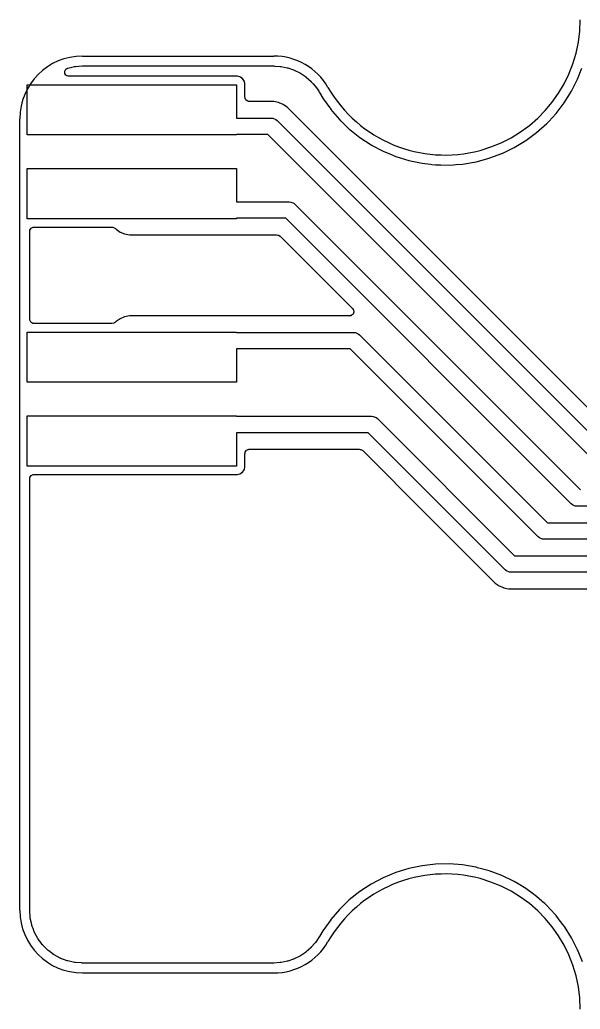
# Model space of a CAD drawing. Header units: millimetres. Extents: x 117.1 to 182.9, y -117.9 to -82.1.
# Drawn here: x 117.1 to 134.1, y -115 to -85 of the extents above; entities that cross this region are included whole.
import ezdxf

# ---------------------------------------------------------------- set-up
doc = ezdxf.new("R2010")
doc.units = ezdxf.units.MM
doc.layers.add('cut_out', color=174, linetype='CONTINUOUS', lineweight=25, true_color=0x000080)
doc.layers.add('trace_out', color=214, linetype='CONTINUOUS', lineweight=25, true_color=0x800080)

msp = doc.modelspace()

# ---------------------------------------------------------------- linework, layer by layer
at = {"layer": 'cut_out', "linetype": 'CONTINUOUS'}
for p, q in [((119, -86.1), (124.803848, -86.1)), ((117.1, -112), (117.1, -88)), ((119, -113.9), (124.803848, -113.9))]:
    msp.add_line(p, q, dxfattribs=at)
at = {"layer": 'cut_out'}
for centre, radius, start, end in [((130, -85), 4.1, -149.9999989, 0), ((119, -88), 1.9, 90, 180), ((124.8038, -88), 1.9, 29.9992803, 89.9985525), ((130, -115), 4.1, 0, 149.9999989), ((119, -112), 1.9, -180, -90), ((124.8038, -112), 1.900041, -89.9985525, -29.9992803)]:
    msp.add_arc(centre, radius, start, end, dxfattribs=at)
at = {"layer": 'trace_out', "linetype": 'CONTINUOUS'}
for p, q in [((118.461641, -86.554418), (118.498355, -86.494972)), ((118.462895, -86.624277), (118.461641, -86.554418)), ((118.501718, -86.682368), (118.462895, -86.624277)), ((118.498355, -86.494972), (118.510509, -86.485355)), ((118.518311, -86.689588), (118.501718, -86.682368)), ((118.510509, -86.485355), (118.513963, -86.482957)), ((118.513963, -86.482957), (118.549743, -86.465839)), ((118.521973, -86.693815), (118.518311, -86.689588)), ((118.540571, -86.699276), (118.521973, -86.693815)), ((118.565784, -86.710248), (118.540571, -86.699276)), ((118.549743, -86.465839), (118.553782, -86.464652)), ((118.553782, -86.464652), (118.562346, -86.462467)), ((118.562346, -86.462467), (118.759385, -86.419604)), ((118.759385, -86.419604), (118.768072, -86.418037)), ((118.768072, -86.418037), (118.768707, -86.417945)), ((118.768707, -86.417945), (118.776828, -86.416777)), ((118.776828, -86.416777), (118.785598, -86.415833)), ((118.785598, -86.415833), (118.993375, -86.400973)), ((118.993375, -86.400973), (118.997792, -86.400737)), ((118.997792, -86.400737), (118.998885, -86.400698)), ((118.998885, -86.400698), (119.002219, -86.400579)), ((119.002219, -86.400579), (119.006643, -86.4005)), ((119.006643, -86.4005), (124.797751, -86.4005)), ((124.797751, -86.4005), (124.801793, -86.400566)), ((124.801793, -86.400566), (124.80584, -86.400698)), ((124.80584, -86.400698), (124.80991, -86.400898)), ((124.80991, -86.400898), (124.824871, -86.401878)), ((124.824871, -86.401878), (124.824872, -86.401878)), ((124.824872, -86.401878), (125.000488, -86.413388)), ((125.000488, -86.413388), (125.008562, -86.414184)), ((125.008562, -86.414184), (125.009681, -86.414331)), ((125.009681, -86.414331), (125.016575, -86.415239)), ((125.016575, -86.415239), (125.024553, -86.416556)), ((125.024553, -86.416556), (125.205908, -86.45263)), ((125.205908, -86.45263), (125.213748, -86.454457)), ((125.213748, -86.454457), (125.221633, -86.45657)), ((125.221633, -86.45657), (125.229343, -86.45891)), ((125.229343, -86.45891), (125.404417, -86.51834)), ((125.404417, -86.51834), (125.412, -86.521194)), ((125.412, -86.521194), (125.419441, -86.524276)), ((125.419441, -86.524276), (125.419487, -86.524295)), ((125.419487, -86.524295), (125.426872, -86.527642)), ((125.426872, -86.527642), (125.592662, -86.6094)), ((125.592662, -86.6094), (125.599807, -86.613218)), ((125.599807, -86.613218), (125.606842, -86.617279)), ((125.606842, -86.617279), (125.613726, -86.621561)), ((125.613726, -86.621561), (125.767427, -86.72426)), ((134.021123, -86.799337), (134.152226, -86.465291)), ((117.325, -88.492), (117.325, -86.968)), ((117.325, -86.968), (123.675, -86.968)), ((118.573613, -86.708978), (118.565784, -86.710248)), ((118.589012, -86.7135), (118.573613, -86.708978)), ((123.700067, -86.7135), (118.589012, -86.7135)), ((123.675, -86.968), (123.675, -87.98)), ((123.700071, -86.7135), (123.700067, -86.7135)), ((123.700075, -86.7135), (123.700071, -86.7135)), ((123.774284, -86.728261), (123.700075, -86.7135)), ((123.774292, -86.728263), (123.774284, -86.728261)), ((123.774296, -86.728264), (123.774292, -86.728263)), ((123.774299, -86.728265), (123.774296, -86.728264)), ((123.774301, -86.728266), (123.774299, -86.728265)), ((123.774302, -86.728266), (123.774301, -86.728266)), ((123.774305, -86.728268), (123.774302, -86.728266)), ((123.800381, -86.745691), (123.774305, -86.728268)), ((123.800386, -86.745696), (123.800381, -86.745691)), ((123.808019, -86.750796), (123.800386, -86.745696)), ((123.858484, -86.784515), (123.808019, -86.750796)), ((123.873596, -86.807132), (123.858484, -86.784515)), ((123.914734, -86.868699), (123.873596, -86.807132)), ((123.929499, -86.942934), (123.914734, -86.868699)), ((123.929499, -86.942936), (123.929499, -86.942934)), ((123.929499, -87.342168), (123.929499, -86.942936)), ((125.767427, -86.72426), (125.774021, -86.728985)), ((125.774021, -86.728985), (125.780454, -86.733921)), ((125.780454, -86.733921), (125.786725, -86.739067)), ((125.786725, -86.739067), (125.864338, -86.807132)), ((125.864338, -86.807132), (125.925705, -86.86095)), ((125.925705, -86.86095), (125.931627, -86.866497)), ((125.931627, -86.866497), (125.937349, -86.872219)), ((125.937349, -86.872219), (125.942896, -86.878141)), ((125.942896, -86.878141), (125.997379, -86.940267)), ((125.997379, -86.940267), (126.064787, -87.017131)), ((133.835566, -87.166904), (134.021123, -86.799337)), ((126.064787, -87.017131), (126.069923, -87.023389)), ((126.069923, -87.023389), (126.074872, -87.029839)), ((126.074872, -87.029839), (126.079574, -87.0364)), ((126.079574, -87.0364), (126.166773, -87.166903)), ((126.166773, -87.166903), (126.185665, -87.195176)), ((126.185665, -87.195176), (126.187851, -87.198567)), ((126.187851, -87.198567), (126.189782, -87.201672)), ((126.189782, -87.201672), (126.190019, -87.202053)), ((126.190019, -87.202053), (126.192094, -87.205518)), ((126.192094, -87.205518), (126.29197, -87.378561)), ((133.616503, -87.515541), (133.835566, -87.166904)), ((123.932331, -87.368521), (123.929499, -87.342168)), ((123.933976, -87.376083), (123.932331, -87.368521)), ((123.961456, -87.430958), (123.933976, -87.376083)), ((123.962643, -87.432327), (123.961456, -87.430958)), ((124.021389, -87.47007), (123.962643, -87.432327)), ((124.036388, -87.474475), (124.021389, -87.47007)), ((124.071329, -87.4795), (124.036388, -87.474475)), ((124.803918, -87.4795), (124.071329, -87.4795)), ((124.80392, -87.4795), (124.803918, -87.4795)), ((124.803922, -87.4795), (124.80392, -87.4795)), ((124.9489, -87.508338), (124.803922, -87.4795)), ((124.948905, -87.508339), (124.9489, -87.508338)), ((124.948907, -87.50834), (124.948905, -87.508339)), ((124.948917, -87.508343), (124.948907, -87.50834)), ((124.966304, -87.515545), (124.948917, -87.508343)), ((125.085486, -87.564911), (124.966304, -87.515545)), ((125.085488, -87.564912), (125.085486, -87.564911)), ((125.08549, -87.564913), (125.085488, -87.564912)), ((125.085495, -87.564916), (125.08549, -87.564913)), ((125.098967, -87.573918), (125.085495, -87.564916)), ((125.20842, -87.647051), (125.098967, -87.573918)), ((126.29197, -87.378561), (126.312156, -87.407011)), ((126.312156, -87.407011), (126.312157, -87.407011)), ((126.312157, -87.407011), (126.530228, -87.714355)), ((133.365846, -87.842203), (133.616503, -87.515541)), ((125.208421, -87.647052), (125.20842, -87.647051)), ((125.216379, -87.65501), (125.208421, -87.647052)), ((125.21638, -87.655011), (125.216379, -87.65501)), ((135.267136, -97.705769), (125.21638, -87.655011)), ((126.530228, -87.714355), (126.530554, -87.714741)), ((126.530554, -87.714741), (126.530557, -87.714745)), ((126.530557, -87.714745), (126.532616, -87.717183)), ((126.532616, -87.717183), (126.533247, -87.717864)), ((126.533247, -87.717864), (126.58518, -87.77821)), ((126.58518, -87.77821), (126.798806, -88.026449)), ((133.143259, -88.082095), (133.365846, -87.842203)), ((123.675, -87.98), (124.73, -87.98)), ((124.73, -87.98), (124.778773, -87.984804)), ((124.778773, -87.984804), (124.868893, -88.022133)), ((124.868893, -88.022133), (124.868897, -88.022137)), ((124.868897, -88.022137), (124.906777, -88.053223)), ((124.906777, -88.053223), (135.103553, -98.25)), ((126.798806, -88.026449), (126.798811, -88.026454)), ((126.798811, -88.026454), (126.798813, -88.026456)), ((126.798813, -88.026456), (126.833454, -88.059825)), ((126.833454, -88.059825), (126.852679, -88.078344)), ((126.852679, -88.078344), (127.095352, -88.312109)), ((132.778769, -88.418403), (133.085786, -88.144036)), ((133.085786, -88.144036), (133.085793, -88.144029)), ((133.085793, -88.144029), (133.085797, -88.144024)), ((133.085797, -88.144024), (133.094249, -88.134916)), ((133.094249, -88.134916), (133.095699, -88.133353)), ((133.095699, -88.133353), (133.143259, -88.082095)), ((123.675, -88.492), (117.325, -88.492)), ((124.626446, -88.48), (123.675, -88.48)), ((123.675, -88.48), (123.675, -88.492)), ((134.823223, -98.676776), (124.626446, -88.48)), ((127.095352, -88.312109), (127.095355, -88.312111)), ((127.095355, -88.312111), (127.110137, -88.3239)), ((127.110137, -88.3239), (127.110138, -88.3239)), ((127.110138, -88.3239), (127.417274, -88.568832)), ((132.447477, -88.662908), (132.778769, -88.418403)), ((127.417274, -88.568832), (127.761754, -88.794377)), ((127.761754, -88.794377), (127.761761, -88.79438)), ((127.761761, -88.79438), (127.761766, -88.794384)), ((127.761766, -88.794384), (127.763917, -88.795521)), ((127.763917, -88.795521), (127.764224, -88.795701)), ((127.764224, -88.795701), (127.765636, -88.796458)), ((127.765636, -88.796458), (127.766206, -88.79673)), ((127.766206, -88.79673), (127.767433, -88.797379)), ((127.767433, -88.797379), (128.125779, -88.98677)), ((132.094804, -88.875414), (132.447477, -88.662908)), ((128.125779, -88.98677), (128.125786, -88.986773)), ((128.125786, -88.986773), (128.125788, -88.986774)), ((128.125788, -88.986774), (128.125792, -88.986776)), ((128.125792, -88.986776), (128.247467, -89.037175)), ((128.247467, -89.037175), (128.272396, -89.047501)), ((128.272396, -89.047501), (128.506186, -89.14434)), ((131.358286, -89.189699), (131.723824, -89.054068)), ((131.723824, -89.054067), (131.723832, -89.054065)), ((131.723824, -89.054068), (131.723824, -89.054067)), ((131.723832, -89.054065), (131.723841, -89.05406)), ((131.723841, -89.05406), (131.729276, -89.052044)), ((131.729276, -89.052044), (131.746458, -89.045668)), ((131.746458, -89.045668), (131.753197, -89.039923)), ((131.753197, -89.039923), (132.094804, -88.875414)), ((128.506186, -89.14434), (128.506191, -89.144341)), ((128.506191, -89.144341), (128.506194, -89.144343)), ((128.506194, -89.144343), (128.506197, -89.144344)), ((128.506197, -89.144344), (128.506203, -89.144346)), ((128.506203, -89.144346), (128.633449, -89.183596)), ((128.633449, -89.183596), (128.899649, -89.265708)), ((128.899649, -89.265708), (129.302717, -89.349809)), ((129.302717, -89.349809), (129.302722, -89.349809)), ((129.302722, -89.349809), (129.30273, -89.349811)), ((129.30273, -89.349811), (129.302735, -89.349811)), ((129.302735, -89.349811), (129.302747, -89.349814)), ((129.302747, -89.349814), (129.30319, -89.349862)), ((129.30319, -89.349862), (129.561838, -89.379004)), ((129.561838, -89.379004), (129.596876, -89.382952)), ((129.596876, -89.382952), (129.711865, -89.395909)), ((129.711865, -89.395909), (129.71187, -89.395909)), ((129.71187, -89.395909), (129.711877, -89.39591)), ((129.711877, -89.39591), (129.854184, -89.398571)), ((129.854184, -89.398571), (129.871972, -89.398904)), ((129.871972, -89.398904), (129.871973, -89.398904)), ((129.871973, -89.398904), (130.123526, -89.403609)), ((130.123575, -89.403608), (130.26053, -89.393344)), ((130.26053, -89.393344), (130.333175, -89.3879)), ((130.333175, -89.3879), (130.534151, -89.372839)), ((130.534151, -89.372839), (130.940082, -89.303869)), ((130.940082, -89.303869), (131.3378, -89.1973)), ((131.3378, -89.1973), (131.358286, -89.189699)), ((117.325, -91.032), (117.325, -89.508)), ((117.325, -89.508), (123.675, -89.508)), ((123.675, -89.508), (123.675, -90.52)), ((130.123526, -89.403609), (130.123542, -89.403609)), ((130.123542, -89.403609), (130.123553, -89.403609)), ((130.123553, -89.403609), (130.123554, -89.403609)), ((130.123554, -89.403609), (130.123556, -89.403609)), ((130.123556, -89.403609), (130.123559, -89.403608)), ((130.123559, -89.403608), (130.123575, -89.403608)), ((123.675, -90.52), (125.27, -90.52)), ((125.27, -90.52), (125.318773, -90.524804)), ((125.318773, -90.524804), (125.408893, -90.562133)), ((125.408893, -90.562133), (125.408897, -90.562137)), ((125.408897, -90.562137), (125.446777, -90.593223)), ((125.446777, -90.593223), (134.103553, -99.25)), ((123.675, -91.032), (117.325, -91.032)), ((125.166446, -91.02), (123.675, -91.02)), ((123.675, -91.02), (123.675, -91.032)), ((133.823223, -99.676776), (125.166446, -91.02)), ((117.4005, -91.428328), (117.405523, -91.393392)), ((117.4005, -94.076168), (117.4005, -91.428328)), ((117.405523, -91.393392), (117.409927, -91.378394)), ((117.409927, -91.378394), (117.447672, -91.319643)), ((117.447672, -91.319643), (117.449041, -91.318456)), ((117.449041, -91.318456), (117.50392, -91.290976)), ((117.50392, -91.290976), (117.511479, -91.289332)), ((117.511479, -91.289332), (117.537832, -91.286499)), ((117.537832, -91.286499), (119.885939, -91.286499)), ((119.885939, -91.286499), (119.920871, -91.29152)), ((119.920871, -91.29152), (119.946115, -91.298933)), ((119.946115, -91.298933), (119.99886, -91.330228)), ((119.99886, -91.330228), (120.02158, -91.352948)), ((120.02158, -91.352948), (120.021584, -91.352951)), ((120.021584, -91.352951), (120.144498, -91.43508)), ((120.144498, -91.43508), (120.144511, -91.435087)), ((120.144511, -91.435087), (120.281082, -91.491656)), ((120.281082, -91.491656), (120.281087, -91.491658)), ((120.281087, -91.491658), (120.281091, -91.491658)), ((120.281091, -91.491658), (120.281092, -91.491659)), ((120.281092, -91.491659), (120.281357, -91.491711)), ((120.281357, -91.491711), (120.281358, -91.491712)), ((120.281358, -91.491712), (120.281382, -91.491717)), ((120.281382, -91.491717), (120.426077, -91.5205)), ((120.426077, -91.5205), (120.426079, -91.5205)), ((120.426079, -91.5205), (120.426082, -91.5205)), ((120.426082, -91.5205), (124.88994, -91.5205)), ((124.88994, -91.5205), (124.924872, -91.525521)), ((124.924872, -91.525521), (124.950116, -91.532934)), ((124.950116, -91.532934), (125.002862, -91.56423)), ((125.002862, -91.56423), (127.193843, -93.755211)), ((127.193843, -93.755211), (127.214992, -93.783461)), ((127.235267, -93.861661), (127.210853, -93.927126)), ((127.214992, -93.783461), (127.220413, -93.793388)), ((127.220413, -93.793388), (127.235267, -93.861661)), ((117.403332, -94.102521), (117.4005, -94.076168)), ((117.404977, -94.110083), (117.403332, -94.102521)), ((117.432457, -94.164958), (117.404977, -94.110083)), ((117.433644, -94.166327), (117.432457, -94.164958)), ((117.49239, -94.20407), (117.433644, -94.166327)), ((119.952717, -94.198332), (119.89329, -94.2135)), ((119.975803, -94.185726), (119.952717, -94.198332)), ((120.004057, -94.164575), (119.975803, -94.185726)), ((120.021583, -94.147048), (120.004057, -94.164575)), ((120.021586, -94.147045), (120.021583, -94.147048)), ((120.144491, -94.064923), (120.021586, -94.147045)), ((120.144508, -94.064913), (120.144491, -94.064923)), ((120.144517, -94.064908), (120.144508, -94.064913)), ((120.281079, -94.008344), (120.144517, -94.064908)), ((120.281096, -94.008338), (120.281079, -94.008344)), ((120.426078, -93.9795), (120.281096, -94.008338)), ((127.104395, -93.9795), (120.426078, -93.9795)), ((127.147729, -93.971682), (127.104395, -93.9795)), ((127.154917, -93.969001), (127.147729, -93.971682)), ((127.154921, -93.968999), (127.154917, -93.969001)), ((127.210853, -93.927126), (127.154921, -93.968999)), ((117.325, -95.992), (117.325, -94.468)), ((117.325, -94.468), (123.675, -94.468)), ((117.507389, -94.208475), (117.49239, -94.20407)), ((117.54233, -94.2135), (117.507389, -94.208475)), ((119.89329, -94.2135), (117.54233, -94.2135)), ((123.675, -94.468), (123.675, -94.48)), ((123.675, -94.48), (127.23, -94.48)), ((127.23, -94.48), (127.278773, -94.484804)), ((127.278773, -94.484804), (127.368893, -94.522133)), ((127.368893, -94.522133), (127.368897, -94.522137)), ((127.368897, -94.522137), (127.406777, -94.553223)), ((127.406777, -94.553223), (133.103554, -100.25)), ((127.126446, -94.98), (123.675, -94.98)), ((123.675, -94.98), (123.675, -95.992)), ((132.823223, -100.676777), (127.126446, -94.98)), ((123.675, -95.992), (117.325, -95.992)), ((117.325, -98.532), (117.325, -97.008)), ((117.325, -97.008), (123.675, -97.008)), ((123.675, -97.008), (123.675, -97.02)), ((123.675, -97.02), (127.77, -97.02)), ((127.77, -97.02), (127.818773, -97.024804)), ((127.818773, -97.024804), (127.908893, -97.062133)), ((127.908893, -97.062133), (127.908897, -97.062137)), ((127.908897, -97.062137), (127.946777, -97.093223)), ((127.946777, -97.093223), (132.103553, -101.25)), ((127.666446, -97.52), (123.675, -97.52)), ((123.675, -97.52), (123.675, -98.532)), ((131.823223, -101.676776), (127.666446, -97.52)), ((123.938927, -98.112395), (123.976672, -98.053644)), ((123.976672, -98.053644), (123.978041, -98.052457)), ((123.978041, -98.052457), (124.03292, -98.024977)), ((124.03292, -98.024977), (124.040479, -98.023333)), ((124.040479, -98.023333), (124.066832, -98.0205)), ((124.066832, -98.0205), (127.38994, -98.0205)), ((127.38994, -98.0205), (127.424872, -98.025521)), ((127.424872, -98.025521), (127.450116, -98.032934)), ((127.450116, -98.032934), (127.502862, -98.06423)), ((127.502862, -98.06423), (129.46499, -100.026357)), ((123.9295, -98.162329), (123.934523, -98.127393)), ((123.9295, -98.557067), (123.9295, -98.162329)), ((123.934523, -98.127393), (123.938927, -98.112395)), ((123.675, -98.532), (117.325, -98.532)), ((123.858484, -98.715484), (123.914734, -98.631301)), ((123.914734, -98.631301), (123.9295, -98.557067)), ((117.4005, -98.928328), (117.405523, -98.893392)), ((117.4005, -111.993356), (117.4005, -98.928328)), ((117.405523, -98.893392), (117.409927, -98.878394)), ((117.409927, -98.878394), (117.447672, -98.819643)), ((117.447672, -98.819643), (117.449041, -98.818456)), ((117.449041, -98.818456), (117.50392, -98.790976)), ((117.50392, -98.790976), (117.511479, -98.789332)), ((117.511479, -98.789332), (117.537832, -98.786499)), ((117.537832, -98.786499), (123.700064, -98.786499)), ((123.700064, -98.786499), (123.700066, -98.786499)), ((123.700066, -98.786499), (123.774301, -98.771734)), ((123.774301, -98.771734), (123.858484, -98.715484)), ((133.861102, -99.707862), (133.823223, -99.676776)), ((133.861107, -99.707867), (133.861102, -99.707862)), ((133.951227, -99.745196), (133.861107, -99.707867)), ((134, -99.75), (133.951227, -99.745196)), ((152.5, -99.75), (134, -99.75)), ((129.46499, -100.026357), (131.480949, -102.042316)), ((133.103554, -100.25), (152.5, -100.25)), ((132.861102, -100.707862), (132.823223, -100.676777)), ((132.861107, -100.707867), (132.861102, -100.707862)), ((132.951227, -100.745196), (132.861107, -100.707867)), ((133, -100.75), (132.951227, -100.745196)), ((152.396446, -100.75), (133, -100.75)), ((132.103553, -101.25), (146.314918, -101.25)), ((131.861102, -101.707862), (131.823223, -101.676776)), ((131.861107, -101.707867), (131.861102, -101.707862)), ((131.951227, -101.745196), (131.861107, -101.707867)), ((132, -101.75), (131.951227, -101.745196)), ((146.3, -101.75), (132, -101.75)), ((131.480949, -102.042316), (131.521581, -102.082949)), ((131.521581, -102.082949), (131.521589, -102.082955)), ((131.521589, -102.082955), (131.644481, -102.165069)), ((131.644481, -102.165069), (131.644485, -102.165071)), ((131.644485, -102.165071), (131.644498, -102.16508)), ((131.644498, -102.16508), (131.644511, -102.165087)), ((131.644511, -102.165087), (131.644513, -102.165087)), ((131.644513, -102.165087), (131.644517, -102.16509)), ((131.644517, -102.16509), (131.771599, -102.217728)), ((131.771599, -102.217728), (131.775476, -102.219334)), ((131.775476, -102.219334), (131.779886, -102.221419)), ((131.779886, -102.221419), (131.926076, -102.2505)), ((131.926076, -102.2505), (131.926079, -102.2505)), ((131.926079, -102.2505), (131.926082, -102.2505)), ((131.926082, -102.2505), (145.828212, -102.2505)), ((129.302715, -110.65019), (128.899645, -110.734292)), ((129.302729, -110.650188), (129.302715, -110.65019)), ((129.302765, -110.650183), (129.302729, -110.650188)), ((129.711855, -110.604091), (129.302765, -110.650183)), ((129.71187, -110.604089), (129.711855, -110.604091)), ((129.711908, -110.604087), (129.71187, -110.604089)), ((130.123545, -110.596389), (129.711908, -110.604087)), ((130.534145, -110.627159), (130.123545, -110.596389)), ((130.935577, -110.695364), (130.534145, -110.627159)), ((130.935604, -110.695369), (130.935577, -110.695364)), ((130.940072, -110.696129), (130.935604, -110.695369)), ((130.940075, -110.696129), (130.940072, -110.696129)), ((130.940082, -110.696131), (130.940075, -110.696129)), ((130.944001, -110.697181), (130.940082, -110.696131)), ((130.944005, -110.697182), (130.944001, -110.697181)), ((130.986415, -110.708546), (130.944005, -110.697182)), ((128.506181, -110.855661), (128.125786, -111.013225)), ((128.506212, -110.85565), (128.506181, -110.855661)), ((128.899645, -110.734292), (128.506212, -110.85565)), ((131.3378, -110.8027), (130.986415, -110.708546)), ((131.337811, -110.802703), (131.3378, -110.8027)), ((131.337816, -110.802705), (131.337811, -110.802703)), ((131.33782, -110.802706), (131.337816, -110.802705)), ((131.337823, -110.802707), (131.33782, -110.802706)), ((131.723808, -110.945924), (131.337823, -110.802707)), ((131.72396, -110.94599), (131.723808, -110.945924)), ((131.724646, -110.946327), (131.72396, -110.94599)), ((132.094804, -111.124586), (131.724646, -110.946327)), ((127.76137, -111.205872), (127.417277, -111.431164)), ((127.761693, -111.205658), (127.76137, -111.205872)), ((127.761776, -111.205609), (127.761693, -111.205658)), ((128.125778, -111.013229), (127.761776, -111.205609)), ((128.125779, -111.013229), (128.125778, -111.013229)), ((128.125786, -111.013225), (128.125779, -111.013229)), ((132.221975, -111.201214), (132.094804, -111.124586)), ((132.447477, -111.33709), (132.221975, -111.201214)), ((127.417262, -111.431175), (127.095367, -111.687876)), ((127.417277, -111.431164), (127.417262, -111.431175)), ((132.683438, -111.511239), (132.447477, -111.33709)), ((132.735775, -111.549866), (132.683438, -111.511239)), ((132.778769, -111.581597), (132.735775, -111.549866)), ((132.935499, -111.721659), (132.778769, -111.581597)), ((127.095351, -111.68789), (126.798809, -111.973546)), ((127.095367, -111.687876), (127.095351, -111.68789)), ((132.958483, -111.742199), (132.935499, -111.721659)), ((133.02252, -111.799426), (132.958483, -111.742199)), ((133.085789, -111.855966), (133.02252, -111.799426)), ((133.175271, -111.952406), (133.085789, -111.855966)), ((117.400579, -111.997777), (117.4005, -111.993356)), ((117.400737, -112.002206), (117.400579, -111.997777)), ((117.400973, -112.006616), (117.400737, -112.002206)), ((117.406084, -112.078081), (117.400973, -112.006616)), ((117.411784, -112.157781), (117.406084, -112.078081)), ((117.415832, -112.214374), (117.411784, -112.157781)), ((126.798809, -111.973546), (126.533262, -112.282119)), ((133.365846, -112.157797), (133.175271, -111.952406)), ((133.463941, -112.285637), (133.365846, -112.157797)), ((117.416773, -112.22314), (117.415832, -112.214374)), ((117.418038, -112.23194), (117.416773, -112.22314)), ((117.419603, -112.24061), (117.418038, -112.23194)), ((117.444042, -112.352954), (117.419603, -112.24061)), ((117.462465, -112.437643), (117.444042, -112.352954)), ((117.46465, -112.446206), (117.462465, -112.437643)), ((117.467139, -112.454684), (117.46465, -112.446206)), ((117.469927, -112.463063), (117.467139, -112.454684)), ((117.489211, -112.514763), (117.469927, -112.463063)), ((126.530235, -112.285633), (126.291966, -112.621445)), ((126.532602, -112.28283), (126.530235, -112.285633)), ((126.533262, -112.282119), (126.532602, -112.28283)), ((133.6165, -112.484454), (133.463941, -112.285637)), ((133.619147, -112.488668), (133.6165, -112.484454)), ((133.621027, -112.491658), (133.619147, -112.488668)), ((133.621027, -112.491659), (133.621027, -112.491658)), ((133.835566, -112.833096), (133.621027, -112.491659)), ((117.503336, -112.552632), (117.489211, -112.514763)), ((117.540398, -112.651999), (117.503336, -112.552632)), ((117.543787, -112.660181), (117.540398, -112.651999)), ((117.54746, -112.668223), (117.543787, -112.660181)), ((117.551421, -112.676134), (117.54746, -112.668223)), ((117.648041, -112.853082), (117.551421, -112.676134)), ((126.190004, -112.797968), (126.187861, -112.801414)), ((126.1921, -112.794471), (126.190004, -112.797968)), ((126.291966, -112.621445), (126.1921, -112.794471)), ((117.652554, -112.860689), (117.648041, -112.853082)), ((117.657329, -112.86812), (117.652554, -112.860689)), ((117.662381, -112.875397), (117.657329, -112.86812)), ((117.740554, -112.979824), (117.662381, -112.875397)), ((117.783204, -113.036798), (117.740554, -112.979824)), ((117.788758, -113.04369), (117.783204, -113.036798)), ((117.794554, -113.050379), (117.788758, -113.04369)), ((117.800586, -113.056858), (117.794554, -113.050379)), ((117.94314, -113.199412), (117.800586, -113.056858)), ((126.064774, -112.982883), (125.942896, -113.121857)), ((126.069931, -112.976599), (126.064774, -112.982883)), ((126.074876, -112.970153), (126.069931, -112.976599)), ((126.079593, -112.963569), (126.074876, -112.970153)), ((126.185664, -112.804822), (126.079593, -112.963569)), ((126.187861, -112.801414), (126.185664, -112.804822)), ((134.021123, -113.200663), (133.835566, -112.833096)), ((117.949619, -113.205444), (117.94314, -113.199412)), ((117.956308, -113.21124), (117.949619, -113.205444)), ((117.963199, -113.216793), (117.956308, -113.21124)), ((117.979862, -113.229267), (117.963199, -113.216793)), ((117.979863, -113.229268), (117.979862, -113.229267)), ((118.124599, -113.337615), (117.979863, -113.229268)), ((118.131871, -113.342664), (118.124599, -113.337615)), ((118.139309, -113.347444), (118.131871, -113.342664)), ((118.146905, -113.351951), (118.139309, -113.347444)), ((118.323879, -113.448585), (118.146905, -113.351951)), ((125.592663, -113.390598), (125.426878, -113.472354)), ((125.599816, -113.386775), (125.592663, -113.390598)), ((125.606833, -113.382724), (125.599816, -113.386775)), ((125.613726, -113.378437), (125.606833, -113.382724)), ((125.767427, -113.275738), (125.613726, -113.378437)), ((125.774021, -113.271013), (125.767427, -113.275738)), ((125.780454, -113.266077), (125.774021, -113.271013)), ((125.786729, -113.260928), (125.780454, -113.266077)), ((125.925705, -113.139048), (125.786729, -113.260928)), ((125.931627, -113.133501), (125.925705, -113.139048)), ((125.937349, -113.127779), (125.931627, -113.133501)), ((125.942896, -113.121857), (125.937349, -113.127779)), ((134.056906, -113.291837), (134.021123, -113.200663)), ((134.165315, -113.56806), (134.056906, -113.291837)), ((118.331775, -113.452538), (118.323879, -113.448585)), ((118.339817, -113.456211), (118.331775, -113.452538)), ((118.347998, -113.4596), (118.339817, -113.456211)), ((118.536919, -113.530065), (118.347998, -113.4596)), ((118.545328, -113.532863), (118.536919, -113.530065)), ((118.553797, -113.535349), (118.545328, -113.532863)), ((118.562364, -113.537535), (118.553797, -113.535349)), ((118.759364, -113.580389), (118.562364, -113.537535)), ((118.768068, -113.58196), (118.759364, -113.580389)), ((118.776828, -113.58322), (118.768068, -113.58196)), ((118.785635, -113.584167), (118.776828, -113.58322)), ((118.974407, -113.597668), (118.785635, -113.584167)), ((118.974407, -113.597669), (118.974407, -113.597668)), ((118.993376, -113.599026), (118.974407, -113.597669)), ((118.997792, -113.599262), (118.993376, -113.599026)), ((119.00222, -113.599421), (118.997792, -113.599262)), ((119.006643, -113.5995), (119.00222, -113.599421)), ((124.797759, -113.5995), (119.006643, -113.5995)), ((124.801815, -113.599433), (124.797759, -113.5995)), ((124.805879, -113.599299), (124.801815, -113.599433)), ((124.809916, -113.599101), (124.805879, -113.599299)), ((125.00047, -113.586611), (124.809916, -113.599101)), ((125.008543, -113.585816), (125.00047, -113.586611)), ((125.016573, -113.584759), (125.008543, -113.585816)), ((125.024582, -113.583437), (125.016573, -113.584759)), ((125.20587, -113.547376), (125.024582, -113.583437)), ((125.213779, -113.545532), (125.20587, -113.547376)), ((125.221618, -113.543431), (125.213779, -113.545532)), ((125.229375, -113.541077), (125.221618, -113.543431)), ((125.404403, -113.481663), (125.229375, -113.541077)), ((125.411997, -113.478805), (125.404403, -113.481663)), ((125.419486, -113.475703), (125.411997, -113.478805)), ((125.426878, -113.472354), (125.419486, -113.475703))]:
    msp.add_line(p, q, dxfattribs=at)

doc.saveas('drawing.dxf')
